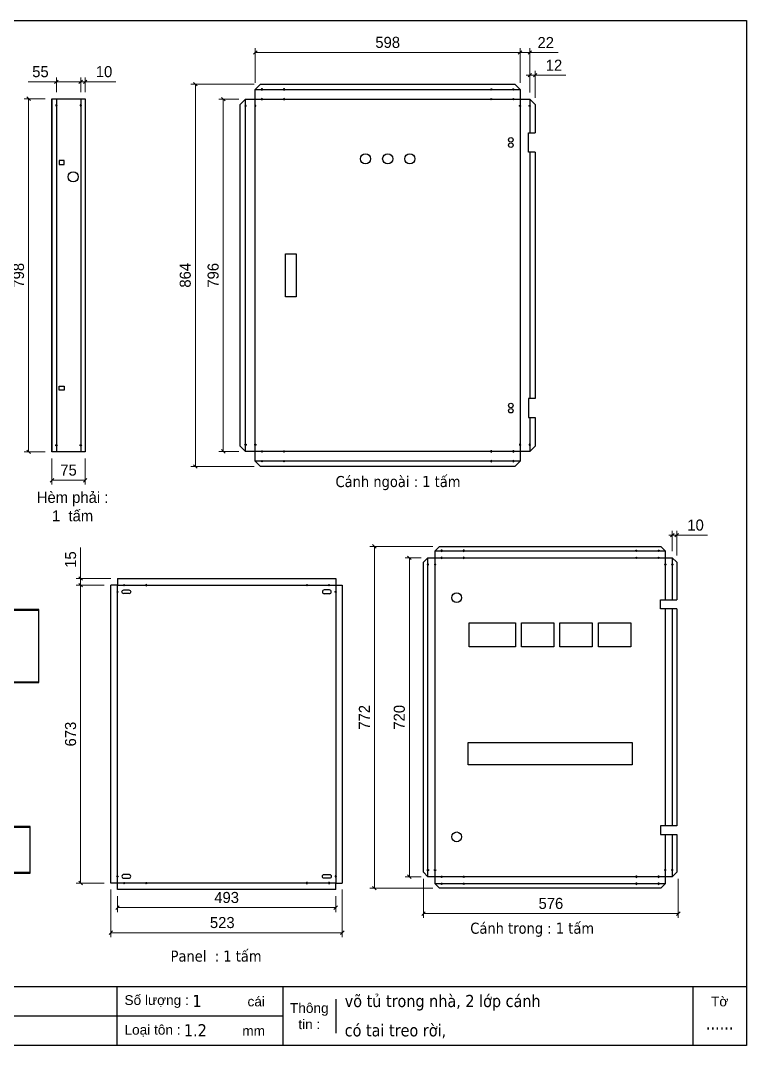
# Model space of a CAD drawing. Header units: millimetres. Extents: x 0 to 3274, y 0 to 2315.
# Drawn here: x 1634 to 3274, y 0 to 2315 of the extents above; entities that cross this region are included whole.
import ezdxf
from ezdxf.enums import TextEntityAlignment as Align

# ---------------------------------------------------------------- set-up
doc = ezdxf.new("R2010")
doc.units = ezdxf.units.MM
doc.layers.add('CNC', color=7, linetype='Continuous')
doc.layers.add('DIM', color=253, linetype='Continuous')
doc.styles.add('Arial', font='arial.ttf')
doc.styles.add('Tahoma (Input Text)', font='tahoma.ttf')
doc.dimstyles.new('Dim-25', dxfattribs={"dimtxt": 25, "dimasz": 8, "dimexe": 10, "dimexo": 15, "dimgap": 10, "dimtad": 1, "dimdec": 0, "dimtxsty": 'Standard', "dimblk": 'OBLIQUE', "dimcen": 10, "dimclrd": 5, "dimclre": 5, "dimclrt": 3, "dimazin": 3, "dimtfac": 1, "dimtdec": 0, "dimtmove": 0, "dimatfit": 3, "dimldrblk": 'OBLIQUE', "dimlwd": 9, "dimlwe": 9})

# ---------------------------------------------------------------- blocks, each defined once
blk = doc.blocks.new('f3daunguoc')
at = {"layer": 'CNC', "color": 2, "lineweight": -3}
blk.add_circle((0, 0), 1.5, dxfattribs=at)
blk = doc.blocks.new('*D17')
at = {"color": 0, "linetype": 'ByBlock', "lineweight": -2}
for p, q in [((1766.5, 2172.8), (1774.5, 2180.8)), ((1784.5, 2180.8), (1776.5, 2172.8))]:
    blk.add_line(p, q, dxfattribs=at)
at = {"layer": 'Defpoints', "color": 0, "ltscale": 3, "transparency": 16777216}
for p in [(1780.5, 2176.8), (1770.5, 2138.5), (1780.5, 2138.5)]:
    blk.add_point(p, dxfattribs=at)
at = {"layer": 'DIM', "color": 5, "lineweight": 9, "ltscale": 3, "transparency": 16777216}
for p, q in [((1770.5, 2176.8), (1762.5, 2176.8)), ((1770.5, 2153.5), (1770.5, 2186.8)), ((1770.5, 2176.8), (1780.5, 2176.8)), ((1780.5, 2153.5), (1780.5, 2186.8)), ((1780.5, 2176.8), (1849.8, 2176.8))]:
    blk.add_line(p, q, dxfattribs=at)
at = {"layer": 'DIM', "color": 3, "ltscale": 3, "transparency": 16777216, "insert": (1823.1, 2199.6), "char_height": 25, "attachment_point": 5}
blk.add_mtext('10', dxfattribs=at)
blk = doc.blocks.new('_Oblique')
at = {"color": 0, "linetype": 'ByBlock', "lineweight": -2}
blk.add_line((-0.5, -0.5), (0.5, 0.5), dxfattribs=at)
blk = doc.blocks.new('*D18')
at = {"color": 0, "linetype": 'ByBlock', "lineweight": -2}
for p, q in [((1719.5, 2180.8), (1711.5, 2172.8)), ((1766.5, 2172.8), (1774.5, 2180.8))]:
    blk.add_line(p, q, dxfattribs=at)
at = {"layer": 'Defpoints', "color": 0, "ltscale": 3, "transparency": 16777216}
for p in [(1715.5, 2176.8), (1715.5, 2138.5), (1770.5, 2138.5)]:
    blk.add_point(p, dxfattribs=at)
at = {"layer": 'DIM', "color": 5, "lineweight": 9, "ltscale": 3, "transparency": 16777216}
for p, q in [((1715.5, 2176.8), (1651.5, 2176.8)), ((1715.5, 2153.5), (1715.5, 2186.8)), ((1770.5, 2176.8), (1715.5, 2176.8)), ((1770.5, 2153.5), (1770.5, 2186.8))]:
    blk.add_line(p, q, dxfattribs=at)
at = {"layer": 'DIM', "color": 3, "ltscale": 3, "transparency": 16777216, "insert": (1679.5, 2199.5), "char_height": 25, "attachment_point": 5}
blk.add_mtext('55', dxfattribs=at)
blk = doc.blocks.new('*D19')
at = {"color": 0, "linetype": 'ByBlock', "lineweight": -2}
for p, q in [((1656.8, 2134.5), (1648.8, 2142.5)), ((1648.8, 1344.9), (1656.8, 1336.9))]:
    blk.add_line(p, q, dxfattribs=at)
at = {"layer": 'Defpoints', "color": 0, "ltscale": 3, "transparency": 16777216}
for p in [(1705.5, 2138.5), (1652.8, 1340.9), (1705.5, 1340.9)]:
    blk.add_point(p, dxfattribs=at)
at = {"layer": 'DIM', "color": 5, "lineweight": 9, "ltscale": 3, "transparency": 16777216}
for p, q in [((1690.5, 2138.5), (1642.8, 2138.5)), ((1652.8, 2138.5), (1652.8, 1340.9)), ((1690.5, 1340.9), (1642.8, 1340.9))]:
    blk.add_line(p, q, dxfattribs=at)
at = {"layer": 'DIM', "color": 3, "ltscale": 3, "transparency": 16777216, "insert": (1630.1, 1739.7), "char_height": 25, "attachment_point": 5, "rotation": 90}
blk.add_mtext('798', dxfattribs=at)
blk = doc.blocks.new('*D20')
at = {"color": 0, "linetype": 'ByBlock', "lineweight": -2}
for p, q in [((1709.5, 1280.8), (1701.5, 1272.8)), ((1776.5, 1272.8), (1784.5, 1280.8))]:
    blk.add_line(p, q, dxfattribs=at)
at = {"layer": 'Defpoints', "color": 0, "ltscale": 3, "transparency": 16777216}
for p in [(1705.5, 1340.9), (1780.5, 1340.9), (1780.5, 1276.8)]:
    blk.add_point(p, dxfattribs=at)
at = {"layer": 'DIM', "color": 5, "lineweight": 9, "ltscale": 3, "transparency": 16777216}
for p, q in [((1705.5, 1325.9), (1705.5, 1266.8)), ((1780.5, 1325.9), (1780.5, 1266.8)), ((1705.5, 1276.8), (1780.5, 1276.8))]:
    blk.add_line(p, q, dxfattribs=at)
at = {"layer": 'DIM', "color": 3, "ltscale": 3, "transparency": 16777216, "insert": (1743, 1299.6), "char_height": 25, "attachment_point": 5}
blk.add_mtext('75', dxfattribs=at)
blk = doc.blocks.new('*D29')
at = {"color": 0, "linetype": 'ByBlock', "lineweight": -2}
for p, q in [((2780.9, 2187.7), (2788.9, 2195.7)), ((2800.9, 2195.7), (2792.9, 2187.7))]:
    blk.add_line(p, q, dxfattribs=at)
at = {"layer": 'Defpoints', "color": 0, "ltscale": 3, "transparency": 16777216}
for p in [(2796.9, 2191.7), (2784.9, 2137.5), (2796.9, 2125.5)]:
    blk.add_point(p, dxfattribs=at)
at = {"layer": 'DIM', "color": 5, "lineweight": 9, "ltscale": 3, "transparency": 16777216}
for p, q in [((2784.9, 2152.5), (2784.9, 2201.7)), ((2796.9, 2140.5), (2796.9, 2201.7)), ((2784.9, 2191.7), (2776.9, 2191.7)), ((2784.9, 2191.7), (2796.9, 2191.7)), ((2796.9, 2191.7), (2866.1, 2191.7))]:
    blk.add_line(p, q, dxfattribs=at)
at = {"layer": 'DIM', "color": 3, "ltscale": 3, "transparency": 16777216, "insert": (2839.5, 2214.2), "char_height": 25, "attachment_point": 5}
blk.add_mtext('12', dxfattribs=at)
blk = doc.blocks.new('*D30')
at = {"color": 0, "linetype": 'ByBlock', "lineweight": -2}
for p, q in [((2766.9, 2247), (2758.9, 2239)), ((2780.9, 2239), (2788.9, 2247))]:
    blk.add_line(p, q, dxfattribs=at)
at = {"layer": 'Defpoints', "color": 0, "ltscale": 3, "transparency": 16777216}
for p in [(2784.9, 2243), (2762.9, 2159.5), (2784.9, 2137.5)]:
    blk.add_point(p, dxfattribs=at)
at = {"layer": 'DIM', "color": 5, "lineweight": 9, "ltscale": 3, "transparency": 16777216}
for p, q in [((2762.9, 2174.5), (2762.9, 2253)), ((2784.9, 2152.5), (2784.9, 2253)), ((2762.9, 2243), (2784.9, 2243)), ((2784.9, 2243), (2848.8, 2243))]:
    blk.add_line(p, q, dxfattribs=at)
at = {"layer": 'DIM', "color": 3, "ltscale": 3, "transparency": 16777216, "insert": (2820.9, 2265.5), "char_height": 25, "attachment_point": 5}
blk.add_mtext('22', dxfattribs=at)
blk = doc.blocks.new('*D31')
at = {"color": 0, "linetype": 'ByBlock', "lineweight": -2}
for p, q in [((2168.9, 2247), (2160.9, 2239)), ((2758.9, 2239), (2766.9, 2247))]:
    blk.add_line(p, q, dxfattribs=at)
at = {"layer": 'Defpoints', "color": 0, "ltscale": 3, "transparency": 16777216}
for p in [(2164.9, 2243), (2164.9, 2159.5), (2762.9, 2159.5)]:
    blk.add_point(p, dxfattribs=at)
at = {"layer": 'DIM', "color": 5, "lineweight": 9, "ltscale": 3, "transparency": 16777216}
for p, q in [((2164.9, 2174.5), (2164.9, 2253)), ((2762.9, 2174.5), (2762.9, 2253)), ((2762.9, 2243), (2164.9, 2243))]:
    blk.add_line(p, q, dxfattribs=at)
at = {"layer": 'DIM', "color": 3, "ltscale": 3, "transparency": 16777216, "insert": (2463.9, 2265.7), "char_height": 25, "attachment_point": 5}
blk.add_mtext('598', dxfattribs=at)
blk = doc.blocks.new('*D32')
at = {"color": 0, "linetype": 'ByBlock', "lineweight": -2}
for p, q in [((2033.5, 2167.5), (2025.5, 2175.5)), ((2025.5, 1311.9), (2033.5, 1303.9))]:
    blk.add_line(p, q, dxfattribs=at)
at = {"layer": 'Defpoints', "color": 0, "ltscale": 3, "transparency": 16777216}
for p in [(2176.9, 2171.5), (2029.5, 1307.9), (2176.9, 1307.9)]:
    blk.add_point(p, dxfattribs=at)
at = {"layer": 'DIM', "color": 5, "lineweight": 9, "ltscale": 3, "transparency": 16777216}
for p, q in [((2161.9, 2171.5), (2019.5, 2171.5)), ((2029.5, 2171.5), (2029.5, 1307.9)), ((2161.9, 1307.9), (2019.5, 1307.9))]:
    blk.add_line(p, q, dxfattribs=at)
at = {"layer": 'DIM', "color": 3, "ltscale": 3, "transparency": 16777216, "insert": (2006.7, 1739.7), "char_height": 25, "attachment_point": 5, "rotation": 90}
blk.add_mtext('864', dxfattribs=at)
blk = doc.blocks.new('*D33')
at = {"color": 0, "linetype": 'ByBlock', "lineweight": -2}
for p, q in [((2096.5, 2133.5), (2088.5, 2141.5)), ((2088.5, 1345.9), (2096.5, 1337.9))]:
    blk.add_line(p, q, dxfattribs=at)
at = {"layer": 'Defpoints', "color": 0, "ltscale": 3, "transparency": 16777216}
for p in [(2092.5, 2137.5), (2142.9, 2137.5), (2142.9, 1341.9)]:
    blk.add_point(p, dxfattribs=at)
at = {"layer": 'DIM', "color": 5, "lineweight": 9, "ltscale": 3, "transparency": 16777216}
for p, q in [((2127.9, 2137.5), (2082.5, 2137.5)), ((2092.5, 1341.9), (2092.5, 2137.5)), ((2127.9, 1341.9), (2082.5, 1341.9))]:
    blk.add_line(p, q, dxfattribs=at)
at = {"layer": 'DIM', "color": 3, "ltscale": 3, "transparency": 16777216, "insert": (2069.7, 1739.7), "char_height": 25, "attachment_point": 5, "rotation": 90}
blk.add_mtext('796', dxfattribs=at)
blk = doc.blocks.new('*D34')
at = {"color": 0, "linetype": 'ByBlock', "lineweight": -2}
for p, q in [((3102.8, 1148.7), (3110.8, 1156.7)), ((3120.8, 1156.7), (3112.8, 1148.7))]:
    blk.add_line(p, q, dxfattribs=at)
at = {"layer": 'Defpoints', "color": 0, "ltscale": 3, "transparency": 16777216}
for p in [(3116.8, 1152.7), (3106.8, 1101.5), (3116.8, 1091.5)]:
    blk.add_point(p, dxfattribs=at)
at = {"layer": 'DIM', "color": 5, "lineweight": 9, "ltscale": 3, "transparency": 16777216}
for p, q in [((3106.8, 1116.5), (3106.8, 1162.7)), ((3116.8, 1106.5), (3116.8, 1162.7)), ((3106.8, 1152.7), (3098.8, 1152.7)), ((3106.8, 1152.7), (3116.8, 1152.7)), ((3116.8, 1152.7), (3186.1, 1152.7))]:
    blk.add_line(p, q, dxfattribs=at)
at = {"layer": 'DIM', "color": 3, "ltscale": 3, "transparency": 16777216, "insert": (3159.4, 1175.4), "char_height": 25, "attachment_point": 5}
blk.add_mtext('10', dxfattribs=at)
blk = doc.blocks.new('*D35')
at = {"color": 0, "linetype": 'ByBlock', "lineweight": -2}
for p, q in [((2437.8, 1123.5), (2429.8, 1131.5)), ((2429.8, 359.3), (2437.8, 351.3))]:
    blk.add_line(p, q, dxfattribs=at)
at = {"layer": 'Defpoints', "color": 0, "ltscale": 3, "transparency": 16777216}
for p in [(2580.8, 1127.5), (2433.8, 355.3), (2580.8, 355.3)]:
    blk.add_point(p, dxfattribs=at)
at = {"layer": 'DIM', "color": 5, "lineweight": 9, "ltscale": 3, "transparency": 16777216}
for p, q in [((2565.8, 1127.5), (2423.8, 1127.5)), ((2433.8, 1127.5), (2433.8, 355.3)), ((2565.8, 355.3), (2423.8, 355.3))]:
    blk.add_line(p, q, dxfattribs=at)
at = {"layer": 'DIM', "color": 3, "ltscale": 3, "transparency": 16777216, "insert": (2411.2, 741.4), "char_height": 25, "attachment_point": 5, "rotation": 90}
blk.add_mtext('772', dxfattribs=at)
blk = doc.blocks.new('*D36')
at = {"color": 0, "linetype": 'ByBlock', "lineweight": -2}
for p, q in [((2517, 1097.5), (2509, 1105.5)), ((2509, 385.3), (2517, 377.3))]:
    blk.add_line(p, q, dxfattribs=at)
at = {"layer": 'Defpoints', "color": 0, "ltscale": 3, "transparency": 16777216}
for p in [(2554.8, 1101.5), (2513, 381.3), (2554.8, 381.3)]:
    blk.add_point(p, dxfattribs=at)
at = {"layer": 'DIM', "color": 5, "lineweight": 9, "ltscale": 3, "transparency": 16777216}
for p, q in [((2539.8, 1101.5), (2503, 1101.5)), ((2513, 1101.5), (2513, 381.3)), ((2539.8, 381.3), (2503, 381.3))]:
    blk.add_line(p, q, dxfattribs=at)
at = {"layer": 'DIM', "color": 3, "ltscale": 3, "transparency": 16777216, "insert": (2490.2, 741.4), "char_height": 25, "attachment_point": 5, "rotation": 90}
blk.add_mtext('720', dxfattribs=at)
blk = doc.blocks.new('*D37')
at = {"color": 0, "linetype": 'ByBlock', "lineweight": -2}
for p, q in [((2548.8, 302), (2540.8, 294)), ((3116.4, 294), (3124.4, 302))]:
    blk.add_line(p, q, dxfattribs=at)
at = {"layer": 'Defpoints', "color": 0, "ltscale": 3, "transparency": 16777216}
for p in [(2544.8, 391.3), (3120.4, 391.3), (3120.4, 298)]:
    blk.add_point(p, dxfattribs=at)
at = {"layer": 'DIM', "color": 5, "lineweight": 9, "ltscale": 3, "transparency": 16777216}
for p, q in [((2544.8, 376.3), (2544.8, 288)), ((3120.4, 376.3), (3120.4, 288)), ((2544.8, 298), (3120.4, 298))]:
    blk.add_line(p, q, dxfattribs=at)
at = {"layer": 'DIM', "color": 3, "ltscale": 3, "transparency": 16777216, "insert": (2832.6, 320.8), "char_height": 25, "attachment_point": 5}
blk.add_mtext('576', dxfattribs=at)
blk = doc.blocks.new('ovan8.5x20')
at = {"layer": 'CNC', "color": 2, "lineweight": -3}
for p, q in [((5.7, 4.2), (-5.8, 4.2)), ((-5.8, -4.2), (5.7, -4.2))]:
    blk.add_line(p, q, dxfattribs=at)
for centre, start, end in [((-5.8, 0), 90, 270), ((5.7, 0), 270, 90)]:
    blk.add_arc(centre, 4.25, start, end, dxfattribs=at)
blk = doc.blocks.new('*D38')
at = {"color": 0, "linetype": 'ByBlock', "lineweight": -2}
for p, q in [((1766.3, 1058.8), (1774.3, 1050.8)), ((1774.3, 1035.8), (1766.3, 1043.8))]:
    blk.add_line(p, q, dxfattribs=at)
at = {"layer": 'Defpoints', "color": 0, "ltscale": 3, "transparency": 16777216}
for p in [(1770.3, 1054.8), (1853.6, 1054.8), (1838.6, 1039.8)]:
    blk.add_point(p, dxfattribs=at)
at = {"layer": 'DIM', "color": 5, "lineweight": 9, "ltscale": 3, "transparency": 16777216}
for p, q in [((1770.3, 1054.8), (1770.3, 1124.5)), ((1838.6, 1054.8), (1760.3, 1054.8)), ((1770.3, 1039.8), (1770.3, 1054.8)), ((1823.6, 1039.8), (1760.3, 1039.8)), ((1770.3, 1039.8), (1770.3, 1031.8))]:
    blk.add_line(p, q, dxfattribs=at)
at = {"layer": 'DIM', "color": 3, "ltscale": 3, "transparency": 16777216, "insert": (1747.6, 1097.6), "char_height": 25, "attachment_point": 5, "rotation": 90}
blk.add_mtext('15', dxfattribs=at)
blk = doc.blocks.new('*D39')
at = {"color": 0, "linetype": 'ByBlock', "lineweight": -2}
for p, q in [((1774.3, 1035.8), (1766.3, 1043.8)), ((1766.3, 371), (1774.3, 363))]:
    blk.add_line(p, q, dxfattribs=at)
at = {"layer": 'Defpoints', "color": 0, "ltscale": 3, "transparency": 16777216}
for p in [(1838.6, 1039.8), (1770.3, 367), (1838.6, 367)]:
    blk.add_point(p, dxfattribs=at)
at = {"layer": 'DIM', "color": 5, "lineweight": 9, "ltscale": 3, "transparency": 16777216}
for p, q in [((1823.6, 1039.8), (1760.3, 1039.8)), ((1770.3, 1039.8), (1770.3, 367)), ((1823.6, 367), (1760.3, 367))]:
    blk.add_line(p, q, dxfattribs=at)
at = {"layer": 'DIM', "color": 3, "ltscale": 3, "transparency": 16777216, "insert": (1747.6, 703.4), "char_height": 25, "attachment_point": 5, "rotation": 90}
blk.add_mtext('673', dxfattribs=at)
blk = doc.blocks.new('*D40')
at = {"color": 0, "linetype": 'ByBlock', "lineweight": -2}
for p, q in [((1842.6, 258.8), (1834.6, 250.8)), ((2357.4, 250.8), (2365.4, 258.8))]:
    blk.add_line(p, q, dxfattribs=at)
at = {"layer": 'Defpoints', "color": 0, "ltscale": 3, "transparency": 16777216}
for p in [(1838.6, 367), (2361.4, 367), (2361.4, 254.8)]:
    blk.add_point(p, dxfattribs=at)
at = {"layer": 'DIM', "color": 5, "lineweight": 9, "ltscale": 3, "transparency": 16777216}
for p, q in [((1838.6, 352), (1838.6, 244.8)), ((2361.4, 352), (2361.4, 244.8)), ((1838.6, 254.8), (2361.4, 254.8))]:
    blk.add_line(p, q, dxfattribs=at)
at = {"layer": 'DIM', "color": 3, "ltscale": 3, "transparency": 16777216, "insert": (2090.2, 277.6), "char_height": 25, "attachment_point": 5}
blk.add_mtext('523', dxfattribs=at)
blk = doc.blocks.new('*D41')
at = {"color": 0, "linetype": 'ByBlock', "lineweight": -2}
for p, q in [((1857.6, 315.4), (1849.6, 307.4)), ((2342.4, 307.4), (2350.4, 315.4))]:
    blk.add_line(p, q, dxfattribs=at)
at = {"layer": 'Defpoints', "color": 0, "ltscale": 3, "transparency": 16777216}
for p in [(1853.6, 352), (2346.4, 352), (2346.4, 311.4)]:
    blk.add_point(p, dxfattribs=at)
at = {"layer": 'DIM', "color": 5, "lineweight": 9, "ltscale": 3, "transparency": 16777216}
for p, q in [((1853.6, 337), (1853.6, 301.4)), ((2346.4, 337), (2346.4, 301.4)), ((1853.6, 311.4), (2346.4, 311.4))]:
    blk.add_line(p, q, dxfattribs=at)
at = {"layer": 'DIM', "color": 3, "ltscale": 3, "transparency": 16777216, "insert": (2100, 334.2), "char_height": 25, "attachment_point": 5}
blk.add_mtext('493', dxfattribs=at)
blk = doc.blocks.new('khungtenAsean2')
at = {"color": 7}
for p, q in [((2970, -1980), (0, -1980)), ((1680, -1980), (1680, -2100)), ((2020, -1980), (2020, -2100)), ((2860, -1980), (2860, -2100)), ((2128.3, -2005), (2128.3, -2075)), ((2020, -2040), (0, -2040))]:
    blk.add_line(p, q, dxfattribs=at)
blk.add_lwpolyline([(0, 0), (2970, 0), (2970, -2100), (0, -2100)], close=True, dxfattribs=at)
at = {"color": 2, "char_height": 20, "style": 'Arial'}
for s, insert, width, attachment_point in [('  Số lượng :', (1680, -2010), 917.634, 4), ('cái', (1947.6, -2010), 917.634, 4), ('Thông\\Ptin :', (2074.2, -2040), 108.311, 5), ('Tờ', (2915, -2010), 110, 5), ('  Loại tôn :', (1680, -2070), 917.634, 4), ('mm', (1936.9, -2070), 917.634, 4)]:
    blk.add_mtext(s, dxfattribs=dict(at, insert=insert, width=width, attachment_point=attachment_point))
at = {"color": 1, "style": 'Tahoma (Input Text)', "flags": 8}
for tag, p in [('#03', (506.6, -2019.3)), ('#01', (137.1, -2021.3)), ('#05', (1106.6, -2021.3)), ('#07', (1834.7, -2021.3)), ('#09', (2146.7, -2021.3)), ('#02', (98.5, -2081.3)), ('#04', (486.1, -2081.3)), ('#06', (1065.3, -2081.3)), ('#08', (1817.4, -2081.3)), ('#10', (2146.7, -2081.3))]:
    blk.add_attdef(tag, p, '', height=25, dxfattribs=at)
blk.add_attdef('#11', text='', height=25, dxfattribs=at).set_placement((2915, -2067.3), align=Align.CENTER)

msp = doc.modelspace()

# ---------------------------------------------------------------- linework, layer by layer
at = {"color": 7}
for p, q in [((1705.5, 2138.5), (1705.5, 1340.9)), ((1715.5, 2138.5), (1715.5, 1340.9)), ((1770.5, 2138.5), (1770.5, 1340.9)), ((1780.5, 2138.5), (1780.5, 1340.9))]:
    msp.add_line(p, q, dxfattribs=at)
for points in [[(2796.9, 1461.2), (2781.9, 1461.2), (2781.9, 1418.2), (2796.9, 1418.2), (2796.9, 1353.9), (2784.9, 1341.9), (2762.9, 1341.9), (2762.9, 1319.9), (2750.9, 1307.9), (2176.9, 1307.9), (2164.9, 1319.9), (2164.9, 1341.9), (2142.9, 1341.9), (2130.9, 1353.9), (2130.9, 2125.5), (2142.9, 2137.5), (2164.9, 2137.5), (2164.9, 2159.5), (2176.9, 2171.5), (2750.9, 2171.5), (2762.9, 2159.5), (2762.9, 2137.5), (2784.9, 2137.5), (2796.9, 2125.5), (2796.9, 2061.2)], [(2164.9, 2159.5), (2762.9, 2159.5)], [(2142.9, 1341.9), (2142.9, 2137.5)], [(2784.9, 2137.5), (2784.9, 2061.2)], [(2784.9, 2018.2), (2784.9, 1461.2)], [(2796.9, 2018.2), (2796.9, 1461.2)], [(2784.9, 1418.2), (2784.9, 1341.9)], [(2762.9, 1319.9), (2164.9, 1319.9)], [(3116.8, 476.3), (3116.8, 391.3), (3106.8, 381.3), (3090.8, 381.3), (3090.8, 365.3), (3080.8, 355.3), (2580.8, 355.3), (2570.8, 365.3), (2570.8, 381.3), (2554.8, 381.3), (2544.8, 391.3), (2544.8, 1091.5), (2554.8, 1101.5), (2570.8, 1101.5), (2570.8, 1117.5), (2580.8, 1127.5), (3080.8, 1127.5), (3090.8, 1117.5), (3090.8, 1101.5), (3106.8, 1101.5), (3116.8, 1091.5), (3116.8, 1006.5)], [(2570.8, 1117.5), (3090.8, 1117.5)], [(2554.8, 381.3), (2554.8, 1101.5)], [(3090.8, 476.3), (3090.8, 381.3), (2570.8, 381.3), (2570.8, 1101.5), (3090.8, 1101.5), (3090.8, 1006.5)], [(3106.8, 1101.5), (3106.8, 1006.5)], [(1853.6, 1054.8), (2346.4, 1054.8)], [(1838.6, 367), (1838.6, 1039.8)], [(2361.4, 1039.8), (2361.4, 367)], [(3090.8, 986.5), (3090.8, 496.3)], [(3106.8, 986.5), (3106.8, 496.3)], [(3116.8, 986.5), (3116.8, 496.3)], [(3106.8, 476.3), (3106.8, 381.3)], [(2346.4, 352), (1853.6, 352)], [(3090.8, 365.3), (2570.8, 365.3)]]:
    msp.add_lwpolyline(points, dxfattribs=at)
at = {"color": 7, "ltscale": 3}
msp.add_lwpolyline([(1705.5, 2138.5), (1780.5, 2138.5), (1780.5, 1340.9), (1705.5, 1340.9)], close=True, dxfattribs=at)
at = {"color": 7}
for points in [[(2164.9, 2137.5), (2762.9, 2137.5), (2762.9, 1341.9), (2164.9, 1341.9)], [(1853.6, 1039.8), (2346.4, 1039.8), (2346.4, 367), (1853.6, 367)]]:
    msp.add_lwpolyline(points, close=True, dxfattribs=at)
at = {"color": 2}
for points in [[(2796.9, 2018.2), (2781.9, 2018.2), (2781.9, 2061.2), (2796.9, 2061.2)], [(3116.8, 986.5), (3079.8, 986.5), (3079.8, 1006.5), (3116.8, 1006.5)], [(3116.8, 496.3), (3079.8, 496.3), (3079.8, 476.3), (3116.8, 476.3)]]:
    msp.add_lwpolyline(points, dxfattribs=at)
for points in [[(1732.7, 1999.3), (1721.7, 1999.3), (1721.7, 1990.3), (1732.7, 1990.3)], [(1732.7, 1480.1), (1721.7, 1480.1), (1721.7, 1489.1), (1732.7, 1489.1)]]:
    msp.add_lwpolyline(points, close=True, dxfattribs=at)
at = {"color": 2, "ltscale": 3}
for points in [[(2233.3, 1788.2), (2257.3, 1788.2), (2257.3, 1691.2), (2233.3, 1691.2)], [(2766.1, 954.6), (2839.1, 954.6), (2839.1, 900.6), (2766.1, 900.6)], [(2853, 954.6), (2926, 954.6), (2926, 900.6), (2853, 900.6)], [(2940, 954.6), (3013, 954.6), (3013, 900.6), (2940, 900.6)], [(2645.9, 684.1), (3015.9, 684.1), (3015.9, 634.1), (2645.9, 634.1)]]:
    msp.add_lwpolyline(points, close=True, dxfattribs=at)
at = {"color": 7, "ltscale": 3}
for points in [[(1853.6, 1054.8), (1853.6, 1039.8), (1838.6, 1039.8)], [(2346.4, 1054.8), (2346.4, 1039.8), (2361.4, 1039.8)], [(1853.6, 352), (1853.6, 367), (1838.6, 367)], [(2346.4, 352), (2346.4, 367), (2361.4, 367)]]:
    msp.add_lwpolyline(points, dxfattribs=at)
at = {"color": 8}
for points in [[(1585, 794.7), (1585, 819.7), (1676.2, 819.7), (1676.2, 984.7), (1585, 984.7), (1585, 1009.7), (1583.8, 1009.7), (1583.8, 983.5), (1675, 983.5), (1675, 820.9), (1583.8, 820.9), (1583.8, 794.7)], [(1565.2, 364.3), (1565.2, 389.3), (1656.4, 389.3), (1656.4, 494.7), (1565.2, 494.7), (1565.2, 519.7), (1564, 519.7), (1564, 493.5), (1655.2, 493.5), (1655.2, 390.5), (1564, 390.5), (1564, 364.3)]]:
    msp.add_lwpolyline(points, close=True, dxfattribs=at)
at = {"color": 2, "linetype": 'Continuous', "ltscale": 0.5}
msp.add_lwpolyline([(2648.3, 954.6), (2752.3, 954.6), (2752.3, 900.6), (2648.3, 900.6)], close=True, dxfattribs=at)
at = {"color": 2}
for centre, radius in [((2742.1, 2045.7), 5), ((2742.1, 2033.7), 5), ((2742.1, 1445.7), 5), ((2742.1, 1433.7), 5), ((2619.8, 1011.5), 11), ((2619.8, 471.3), 11)]:
    msp.add_circle(centre, radius, dxfattribs=at)
at = {"color": 2, "ltscale": 3}
for centre in [(2413.9, 2002.7), (2463.9, 2002.7), (2513.9, 2002.7)]:
    msp.add_circle(centre, 11.5, dxfattribs=at)
at = {"color": 7, "ltscale": 3}
msp.add_circle((1753.5, 1962), 11.5, dxfattribs=at)

# ---------------------------------------------------------------- block references
at = {"color": 7}
ref = msp.add_blockref('khungtenAsean2', (0, 2315.3), dxfattribs=dict(at, xscale=1.102499999999963, yscale=1.102499999999963, zscale=1.102499999999963))
ref.add_attrib('#11', '......', dxfattribs={"color": 1, "height": 27.56, "style": 'Tahoma (Input Text)'}).set_placement((3213.8, 36), align=Align.CENTER)
ref.add_attrib('#09', 'võ tủ trong nhà, 2 lớp cánh', (2366.8, 86.8), dxfattribs={"color": 1, "height": 27.562, "style": 'Tahoma (Input Text)'})
ref.add_attrib('#10', 'có tai treo rời,', (2366.8, 20.6), dxfattribs={"color": 1, "height": 27.562, "style": 'Tahoma (Input Text)'})
ref.add_attrib('#08', '1.2', (2003.7, 20.6), dxfattribs={"color": 1, "height": 27.56, "style": 'Tahoma (Input Text)'})
ref.add_attrib('#07', '1', (2022.7, 86.8), dxfattribs={"color": 1, "height": 27.6, "style": 'Tahoma (Input Text)'})
at = {"lineweight": -3, "xscale": -1, "rotation": 180}
for p in [(2179.9, 2159.5), (2229.9, 2159.5), (2179.9, 2137.5), (2229.9, 2137.5), (1715.5, 2123.5), (1770.5, 2123.5), (2142.9, 2122.5), (2164.9, 2122.5), (2585.8, 1117.5), (2635.8, 1117.5), (2585.8, 1101.5), (2635.8, 1101.5), (2554.8, 1086.5), (2570.8, 1086.5), (1853.6, 1024.8), (1868.6, 1039.8), (1918.6, 1039.8)]:
    msp.add_blockref('f3daunguoc', p, dxfattribs=at)
at = {"lineweight": -3, "rotation": 180}
for p in [(2697.9, 2159.5), (2747.9, 2159.5), (2697.9, 2137.5), (2747.9, 2137.5), (2762.9, 2122.5), (2784.9, 2122.5), (3025.8, 1117.5), (3075.8, 1117.5), (3025.8, 1101.5), (3075.8, 1101.5), (3090.8, 1086.5), (3106.8, 1086.5), (2281.4, 1039.8), (2331.4, 1039.8), (2346.4, 1024.8)]:
    msp.add_blockref('f3daunguoc', p, dxfattribs=at)
at = {"lineweight": -3}
for p in [(1715.5, 1355.9), (1770.5, 1355.9), (2142.9, 1356.9), (2164.9, 1356.9), (2179.9, 1341.9), (2229.9, 1341.9), (2179.9, 1319.9), (2229.9, 1319.9), (2554.8, 396.3), (2570.8, 396.3), (1853.6, 382), (2585.8, 381.3), (2635.8, 381.3), (1868.6, 367), (1918.6, 367), (2585.8, 365.3), (2635.8, 365.3)]:
    msp.add_blockref('f3daunguoc', p, dxfattribs=at)
at = {"lineweight": -3, "xscale": -1}
for p in [(2697.9, 1341.9), (2747.9, 1341.9), (2762.9, 1356.9), (2784.9, 1356.9), (2697.9, 1319.9), (2747.9, 1319.9), (3090.8, 396.3), (3106.8, 396.3), (2346.4, 382), (3025.8, 381.3), (3075.8, 381.3), (2281.4, 367), (2331.4, 367), (3025.8, 365.3), (3075.8, 365.3)]:
    msp.add_blockref('f3daunguoc', p, dxfattribs=at)
at = {"layer": 'CNC', "lineweight": -3, "xscale": -1, "rotation": 180}
msp.add_blockref('ovan8.5x20', (1873.6, 1024.8), dxfattribs=at)
at = {"layer": 'CNC', "lineweight": -3, "rotation": 180}
msp.add_blockref('ovan8.5x20', (2326.4, 1024.8), dxfattribs=at)
at = {"layer": 'CNC', "lineweight": -3}
msp.add_blockref('ovan8.5x20', (1873.6, 382), dxfattribs=at)
at = {"layer": 'CNC', "lineweight": -3, "xscale": -1}
msp.add_blockref('ovan8.5x20', (2326.4, 382), dxfattribs=at)

# ---------------------------------------------------------------- texts
at = {"color": 2, "char_height": 25, "attachment_point": 5}
for s, insert, width in [('{\\fTahoma|b0|i0|c0|p34;Cánh ngoài : 1 tấm}', (2487.2, 1270.3), 775), ('Hèm phải : \\P1  tấm', (1752.1, 1217.1), 785), ('{\\fTahoma|b0|i0|c0|p34;Cánh trong : 1 tấm}', (2790.3, 261.4), 775), ('{\\fTahoma|b0|i0|c0|p34;Panel  : 1 tấm}', (2076.2, 201.7), 775)]:
    msp.add_mtext(s, dxfattribs=dict(at, insert=insert, width=width))

# ---------------------------------------------------------------- dimensions: what is measured, and where the dimension line sits
at = {"layer": 'DIM', "color": 7, "ltscale": 3}
for base, p1, p2, picture, middle in [((2164.9, 2243), (2762.9, 2159.5), (2164.9, 2159.5), '*D31', (2463.9, 2265.7)), ((2784.9, 2243), (2762.9, 2159.5), (2784.9, 2137.5), '*D30', (2820.9, 2265.5)), ((2796.9, 2191.7), (2784.9, 2137.5), (2796.9, 2125.5), '*D29', (2839.5, 2214.2)), ((1715.5, 2176.8), (1770.5, 2138.5), (1715.5, 2138.5), '*D18', (1679.5, 2199.5)), ((1780.5, 2176.8), (1770.5, 2138.5), (1780.5, 2138.5), '*D17', (1823.1, 2199.6)), ((1780.5, 1276.8), (1705.5, 1340.9), (1780.5, 1340.9), '*D20', (1743, 1299.6)), ((3116.8, 1152.7), (3106.8, 1101.5), (3116.8, 1091.5), '*D34', (3159.4, 1175.4)), ((3120.4, 298), (2544.8, 391.3), (3120.4, 391.3), '*D37', (2832.6, 320.8))]:
    dim = msp.add_linear_dim(base=base, p1=p1, p2=p2, dimstyle='Dim-25', dxfattribs=at)
    dim.commit()
    dim.dimension.update_dxf_attribs({"geometry": picture, "text_midpoint": middle})
for base, p1, p2, angle, picture, middle in [((2029.5, 1307.9), (2176.9, 2171.5), (2176.9, 1307.9), 90, '*D32', (2006.7, 1739.7)), ((1652.8, 1340.9), (1705.5, 2138.5), (1705.5, 1340.9), 90, '*D19', (1630.1, 1739.7)), ((2092.5, 2137.5), (2142.9, 1341.9), (2142.9, 2137.5), 90, '*D33', (2069.7, 1739.7)), ((1770.3, 1054.8), (1838.6, 1039.8), (1853.6, 1054.8), 90, '*D38', (1747.6, 1097.6)), ((2513, 381.3), (2554.8, 1101.5), (2554.8, 381.3), 90, '*D36', (2490.2, 741.4)), ((1770.3, 367), (1838.6, 1039.8), (1838.6, 367), 90, '*D39', (1747.6, 703.4)), ((2346.4, 311.4), (1853.6, 352), (2346.4, 352), 180, '*D41', (2100, 334.2))]:
    dim = msp.add_linear_dim(base=base, p1=p1, p2=p2, angle=angle, dimstyle='Dim-25', dxfattribs=at)
    dim.commit()
    dim.dimension.update_dxf_attribs({"geometry": picture, "text_midpoint": middle})
for base, p1, p2, angle, picture, middle in [((2433.8, 355.3), (2580.8, 1127.5), (2580.8, 355.3), 90, '*D35', (2433.8, 741.4)), ((2361.4, 254.8), (1838.6, 367), (2361.4, 367), 180, '*D40', (2090.2, 254.8))]:
    dim = msp.add_linear_dim(base=base, p1=p1, p2=p2, angle=angle, dimstyle='Dim-25', dxfattribs=at)
    dim.commit()
    dim.dimension.update_dxf_attribs({"geometry": picture, "text_midpoint": middle, "dimtype": 160})

doc.saveas('drawing.dxf')
